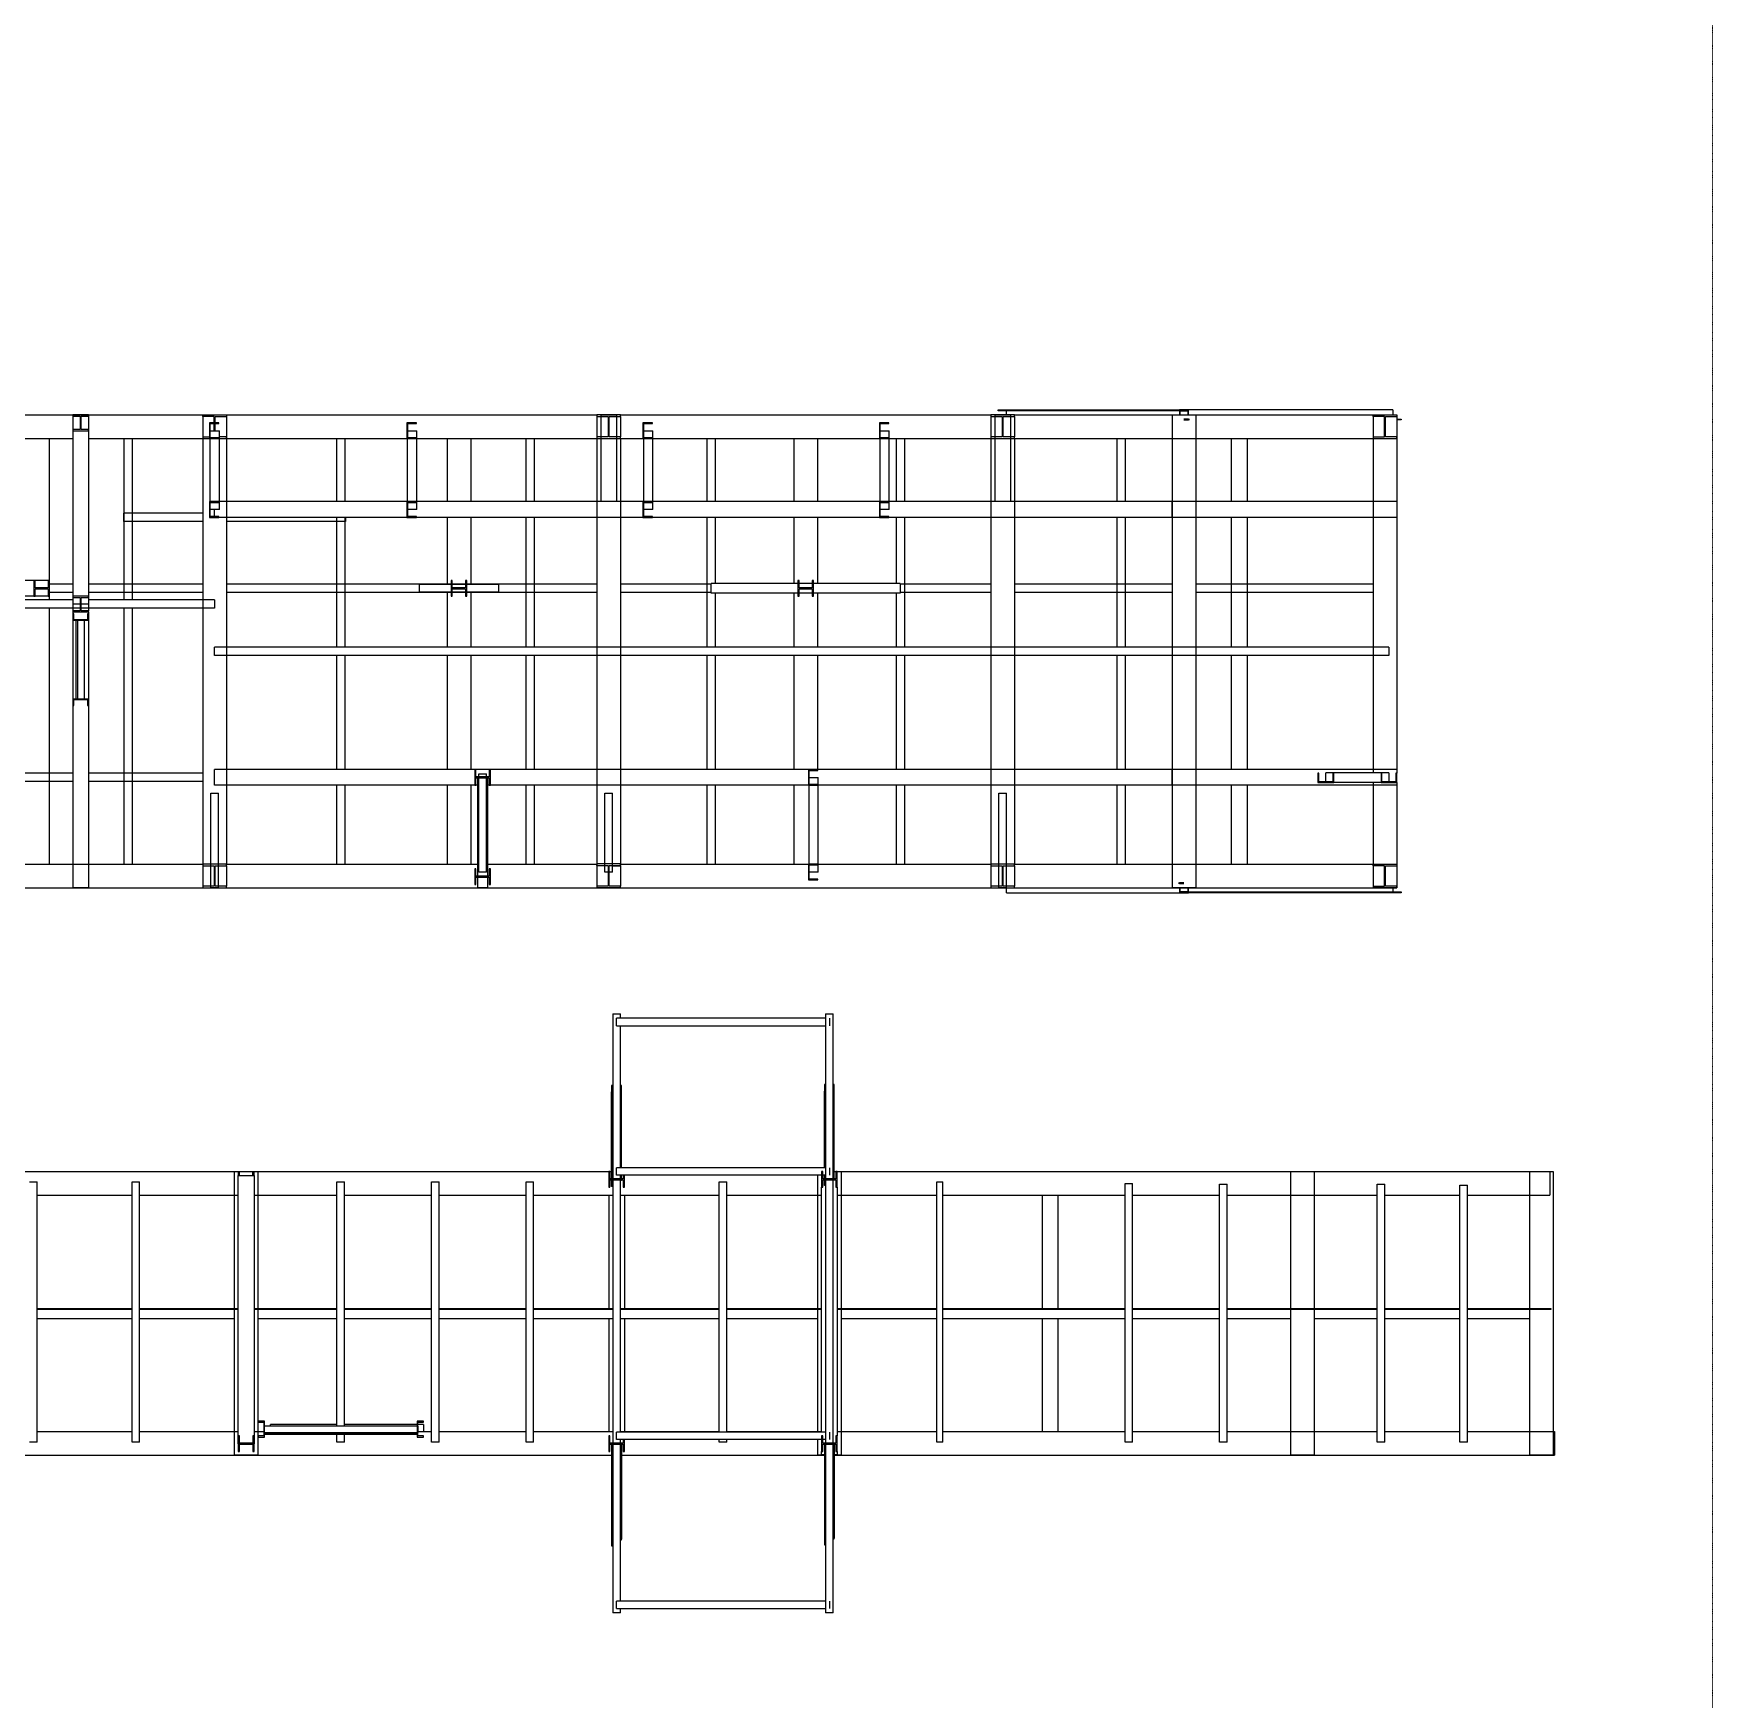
# Model space of a CAD drawing. Header units: inches. Extents: x 19 to 664121, y 34 to 210034.
# Drawn here: x 150250 to 160474, y 126424 to 136569 of the extents above; entities that cross this region are included whole.
import ezdxf

# ---------------------------------------------------------------- set-up
doc = ezdxf.new("R2010")
doc.units = ezdxf.units.IN
doc.header["$MEASUREMENT"] = 0
doc.linetypes.add('DIVIDE2', pattern=[0.625, 0.25, -0.125, 0, -0.125, 0, -0.125])
doc.layers.add('CABLEROUTEALL-EMBED 1_DWG$0$DwgTemplate', color=7, linetype='Continuous')
doc.layers.add('Layout', color=6, linetype='Continuous', lineweight=20)

msp = doc.modelspace()

# ---------------------------------------------------------------- linework, layer by layer
at = {"layer": 'CABLEROUTEALL-EMBED 1_DWG$0$DwgTemplate', "color": 252, "linetype": 'Continuous'}
for p, q in [((149120.44, 134246.45), (150488.29, 134246.45)), ((150488.29, 134246.45), (150584.28, 134246.45)), ((150488.29, 134246.45), (150488.29, 133094.58)), ((150488.29, 134246.45), (150488.29, 134238.77)), ((150584.28, 134246.45), (150488.29, 134246.45)), ((150584.28, 134246.45), (150584.28, 133094.58)), ((150584.28, 134246.45), (153679.93, 134246.45)), ((150584.28, 134238.77), (150584.28, 134246.45)), ((151280.2, 134246.45), (151424.18, 134246.45)), ((151280.2, 134236.85), (151280.2, 134246.45)), ((151280.2, 134246.45), (151424.18, 134246.45)), ((151280.2, 134246.45), (151280.2, 131510.76)), ((151424.18, 134246.45), (151424.18, 134236.85)), ((151424.18, 134246.45), (151424.18, 131510.76)), ((153823.91, 134246.45), (153679.93, 134246.45)), ((153679.93, 134246.45), (153679.93, 134236.85)), ((153703.92, 134246.45), (153799.91, 134246.45)), ((153703.92, 134246.45), (153703.92, 133718.51)), ((153799.91, 134246.45), (153799.91, 133718.51)), ((153823.91, 134236.85), (153823.91, 134246.45)), ((153823.91, 134246.45), (156079.66, 134246.45)), ((156223.64, 134246.45), (156079.66, 134246.45)), ((156079.66, 134246.45), (156079.66, 134236.85)), ((156103.65, 134246.45), (156199.64, 134246.45)), ((156103.65, 134246.45), (156103.65, 133718.51)), ((156123.54, 134276.69), (157227.42, 134276.69)), ((156123.54, 134271.89), (156123.54, 134276.69)), ((157227.42, 134271.89), (156123.54, 134271.89)), ((156175.29, 134246.45), (156175.29, 134271.89)), ((156199.64, 134246.45), (156199.64, 133718.51)), ((156223.64, 134236.85), (156223.64, 134246.45)), ((156223.64, 134246.45), (158551.38, 134246.45)), ((157183.53, 134246.45), (157183.53, 131366.77)), ((157183.53, 134246.45), (157327.52, 134246.45)), ((157283.63, 134276.69), (157227.42, 134276.69)), ((157227.42, 134276.69), (157227.42, 134271.89)), ((157227.42, 134271.89), (157279.17, 134271.89)), ((157228.11, 134271.89), (157228.11, 134246.45)), ((157232.46, 134246.45), (157232.46, 134271.89)), ((157279.17, 134271.89), (157279.17, 134246.45)), ((158528.32, 134276.69), (157283.63, 134276.69)), ((157283.63, 134246.45), (157283.63, 134276.69)), ((157327.52, 134246.45), (157327.52, 131366.77)), ((158407.39, 134236.85), (158407.39, 134246.45)), ((158407.39, 134246.45), (158551.38, 134246.45)), ((158407.39, 134246.45), (158407.39, 132067.49)), ((158407.39, 134246.45), (158551.38, 134246.45)), ((158528.32, 134276.69), (158528.32, 134246.45)), ((158551.38, 134246.45), (158551.38, 134236.85)), ((158551.38, 134246.45), (158551.38, 132065.09)), ((158551.38, 134246.45), (158551.38, 134102.47)), ((150488.29, 134238.77), (150533.4, 134238.77)), ((150488.29, 134158.14), (150488.29, 134150.46)), ((150533.4, 134158.14), (150488.29, 134158.14)), ((150488.29, 134150.46), (150584.28, 134150.46)), ((150533.4, 134238.77), (150533.4, 134158.14)), ((150539.16, 134238.77), (150584.28, 134238.77)), ((150539.16, 134158.14), (150539.16, 134238.77)), ((150584.28, 134158.14), (150539.16, 134158.14)), ((150584.28, 134150.46), (150584.28, 134158.14)), ((151348.83, 134236.85), (151280.2, 134236.85)), ((151378.59, 134198.45), (151320.99, 134198.45)), ((151320.99, 134198.45), (151320.99, 134102.47)), ((151323.39, 134150.46), (151380.99, 134150.46)), ((151323.39, 134150.46), (151323.39, 133670.51)), ((151325.79, 134107.26), (151325.79, 134193.65)), ((151325.79, 134193.65), (151378.59, 134193.65)), ((151348.83, 134198.45), (151348.83, 134236.85)), ((151348.83, 134150.46), (151348.83, 134193.65)), ((151355.55, 134236.85), (151424.18, 134236.85)), ((151355.55, 134198.45), (151355.55, 134236.85)), ((151355.55, 134150.46), (151355.55, 134193.65)), ((151378.59, 134193.65), (151378.59, 134198.45)), ((151380.99, 133670.51), (151380.99, 134150.46)), ((152523.26, 134198.45), (152523.26, 134102.47)), ((152580.85, 134198.45), (152523.26, 134198.45)), ((152525.66, 134150.46), (152525.66, 133670.51)), ((152525.66, 134150.46), (152583.25, 134150.46)), ((152528.06, 134107.26), (152528.06, 134193.65)), ((152528.06, 134193.65), (152580.85, 134193.65)), ((152580.85, 134193.65), (152580.85, 134198.45)), ((152583.25, 133670.51), (152583.25, 134150.46)), ((153679.93, 134236.85), (153679.93, 134112.06)), ((153679.93, 134236.85), (153748.56, 134236.85)), ((153748.56, 134236.85), (153748.56, 134112.06)), ((153755.28, 134112.06), (153755.28, 134236.85)), ((153755.28, 134236.85), (153823.91, 134236.85)), ((153823.91, 134236.85), (153823.91, 134112.06)), ((153960.69, 134198.45), (153960.69, 134102.47)), ((154018.29, 134198.45), (153960.69, 134198.45)), ((153963.09, 134150.46), (153963.09, 133670.51)), ((153963.09, 134150.46), (154020.69, 134150.46)), ((153965.49, 134107.26), (153965.49, 134193.65)), ((153965.49, 134193.65), (154018.29, 134193.65)), ((154018.29, 134193.65), (154018.29, 134198.45)), ((154020.69, 133670.51), (154020.69, 134150.46)), ((155458.13, 134198.45), (155400.53, 134198.45)), ((155400.53, 134198.45), (155400.53, 134102.47)), ((155402.93, 134150.46), (155402.93, 133670.51)), ((155402.93, 134150.46), (155460.53, 134150.46)), ((155405.33, 134107.26), (155405.33, 134193.65)), ((155405.33, 134193.65), (155458.13, 134193.65)), ((155458.13, 134193.65), (155458.13, 134198.45)), ((155460.53, 133670.51), (155460.53, 134150.46)), ((156079.66, 134236.85), (156079.66, 134112.06)), ((156079.66, 134236.85), (156148.29, 134236.85)), ((156148.29, 134236.85), (156148.29, 134112.06)), ((156155.01, 134112.06), (156155.01, 134236.85)), ((156155.01, 134236.85), (156223.64, 134236.85)), ((156223.64, 134236.85), (156223.64, 134112.06)), ((157282.94, 134221.01), (157255.52, 134221.01)), ((157255.52, 134216.21), (157282.94, 134216.21)), ((157282.94, 134221.01), (157288.88, 134221.01)), ((157282.94, 134216.21), (157282.94, 134221.01)), ((157288.88, 134216.21), (157282.94, 134216.21)), ((158476.03, 134236.85), (158407.39, 134236.85)), ((158476.03, 134112.06), (158476.03, 134236.85)), ((158482.75, 134236.85), (158551.38, 134236.85)), ((158482.75, 134112.06), (158482.75, 134236.85)), ((158551.38, 134221.01), (158578.79, 134221.01)), ((158578.79, 134216.21), (158551.38, 134216.21)), ((158578.79, 134221.01), (158578.79, 134216.21)), ((149120.44, 134102.47), (150488.29, 134102.47)), ((150344.3, 134102.47), (150344.3, 133238.56)), ((150584.28, 134102.47), (151320.99, 134102.47)), ((150798.81, 134102.47), (150798.81, 133120.02)), ((150849.69, 134102.47), (150849.69, 133120.02)), ((151280.2, 134112.06), (151320.99, 134112.06)), ((151280.2, 134112.06), (151280.2, 134102.47)), ((151280.2, 134102.47), (151320.99, 134102.47)), ((151320.99, 134102.47), (151378.59, 134102.47)), ((151378.59, 134107.26), (151325.79, 134107.26)), ((151378.59, 134102.47), (151378.59, 134107.26)), ((151424.18, 134112.06), (151380.99, 134112.06)), ((151380.99, 134102.47), (152523.26, 134102.47)), ((151380.99, 134102.47), (151424.18, 134102.47)), ((151424.18, 134102.47), (151424.18, 134112.06)), ((152094.67, 134102.47), (152094.67, 133718.51)), ((152145.54, 134102.47), (152145.54, 133718.51)), ((152523.26, 134102.47), (152580.85, 134102.47)), ((152580.85, 134107.26), (152528.06, 134107.26)), ((152580.85, 134102.47), (152580.85, 134107.26)), ((152583.25, 134102.47), (153679.93, 134102.47)), ((152768.03, 134102.47), (152768.03, 133718.51)), ((152912.01, 134102.47), (152912.01, 133718.51)), ((153246.54, 134102.47), (153246.54, 133718.51)), ((153297.41, 134102.47), (153297.41, 133718.51)), ((153748.56, 134112.06), (153679.93, 134112.06)), ((153679.93, 134112.06), (153679.93, 134102.47)), ((153679.93, 134102.47), (153679.93, 131511.86)), ((153679.93, 134102.47), (153823.91, 134102.47)), ((153823.91, 134112.06), (153755.28, 134112.06)), ((153823.91, 134102.47), (153823.91, 134112.06)), ((153823.91, 134102.47), (153823.91, 131511.86)), ((153823.91, 134102.47), (153960.69, 134102.47)), ((153960.69, 134102.47), (154018.29, 134102.47)), ((154018.29, 134107.26), (153965.49, 134107.26)), ((154018.29, 134102.47), (154018.29, 134107.26)), ((154020.69, 134102.47), (155400.53, 134102.47)), ((154350.41, 134102.47), (154350.41, 133718.51)), ((154401.29, 134102.47), (154401.29, 133718.51)), ((154879.79, 134102.47), (154879.79, 133718.51)), ((155023.78, 134102.47), (155023.78, 133718.51)), ((155400.53, 134102.47), (155458.13, 134102.47)), ((155458.13, 134107.26), (155405.33, 134107.26)), ((155458.13, 134102.47), (155458.13, 134107.26)), ((155460.53, 134102.47), (156079.66, 134102.47)), ((155502.28, 134102.47), (155502.28, 133718.51)), ((155553.16, 134102.47), (155553.16, 133718.51)), ((156079.66, 134112.06), (156079.66, 134102.47)), ((156148.29, 134112.06), (156079.66, 134112.06)), ((156079.66, 134102.47), (156079.66, 131510.76)), ((156079.66, 134102.47), (156223.64, 134102.47)), ((156223.64, 134112.06), (156155.01, 134112.06)), ((156223.64, 134102.47), (156223.64, 134112.06)), ((156223.64, 134102.47), (156223.64, 131510.76)), ((156223.64, 134102.47), (158551.38, 134102.47)), ((156846.13, 134102.47), (156846.13, 133718.51)), ((156897, 134102.47), (156897, 133718.51)), ((157543.49, 134102.47), (157543.49, 133718.51)), ((157639.48, 134102.47), (157639.48, 133718.51)), ((158407.39, 134112.06), (158407.39, 134102.47)), ((158407.39, 134112.06), (158476.03, 134112.06)), ((158407.39, 134102.47), (158551.38, 134102.47)), ((158551.38, 134112.06), (158482.75, 134112.06)), ((158551.38, 134102.47), (158551.38, 134112.06)), ((150799.73, 133597.08), (150799.73, 133647.96)), ((151280.2, 133647.96), (150799.73, 133647.96)), ((151320.99, 133718.51), (151320.99, 133622.52)), ((151378.59, 133718.51), (151320.99, 133718.51)), ((151380.99, 133670.51), (151323.39, 133670.51)), ((151325.79, 133713.71), (151378.59, 133713.71)), ((151325.79, 133627.32), (151325.79, 133713.71)), ((151378.59, 133627.32), (151325.79, 133627.32)), ((151352.19, 133627.32), (151352.19, 133670.51)), ((151378.59, 133713.71), (151378.59, 133718.51)), ((151378.59, 133622.52), (151378.59, 133627.32)), ((152523.26, 133718.51), (151380.99, 133718.51)), ((152523.26, 133718.51), (152523.26, 133622.52)), ((152580.85, 133718.51), (152523.26, 133718.51)), ((152583.25, 133670.51), (152525.66, 133670.51)), ((152528.06, 133713.71), (152580.85, 133713.71)), ((152528.06, 133627.32), (152528.06, 133713.71)), ((152580.85, 133627.32), (152528.06, 133627.32)), ((152580.85, 133713.71), (152580.85, 133718.51)), ((152580.85, 133622.52), (152580.85, 133627.32)), ((153703.92, 133718.51), (152583.25, 133718.51)), ((153799.91, 133718.51), (153703.92, 133718.51)), ((153960.69, 133718.51), (153799.91, 133718.51)), ((153960.69, 133718.51), (153960.69, 133622.52)), ((154018.29, 133718.51), (153960.69, 133718.51)), ((154020.69, 133670.51), (153963.09, 133670.51)), ((153965.49, 133627.32), (153965.49, 133713.71)), ((153965.49, 133713.71), (154018.29, 133713.71)), ((154018.29, 133627.32), (153965.49, 133627.32)), ((154018.29, 133713.71), (154018.29, 133718.51)), ((154018.29, 133622.52), (154018.29, 133627.32)), ((155400.53, 133718.51), (154020.69, 133718.51)), ((155458.13, 133718.51), (155400.53, 133718.51)), ((155400.53, 133718.51), (155400.53, 133622.52)), ((155460.53, 133670.51), (155402.93, 133670.51)), ((155405.33, 133713.71), (155458.13, 133713.71)), ((155405.33, 133627.32), (155405.33, 133713.71)), ((155458.13, 133627.32), (155405.33, 133627.32)), ((155458.13, 133713.71), (155458.13, 133718.51)), ((155458.13, 133622.52), (155458.13, 133627.32)), ((156103.65, 133718.51), (155460.53, 133718.51)), ((156199.64, 133718.51), (156103.65, 133718.51)), ((157184.33, 133718.51), (156199.64, 133718.51)), ((157184.33, 133718.51), (157184.33, 133622.52)), ((157184.33, 133622.52), (157184.33, 133718.51)), ((158551.38, 133718.51), (157184.33, 133718.51)), ((158551.38, 133718.51), (158551.38, 133622.52)), ((151280.2, 133597.08), (150799.73, 133597.08)), ((151320.99, 133622.52), (151378.59, 133622.52)), ((152523.26, 133622.52), (151378.59, 133622.52)), ((152148.98, 133597.08), (151424.18, 133597.08)), ((152094.67, 133622.52), (152094.67, 132832.05)), ((152145.54, 133622.52), (152145.54, 132832.05)), ((152148.98, 133622.52), (152148.98, 133597.08)), ((152523.26, 133622.52), (152580.85, 133622.52)), ((153960.69, 133622.52), (152580.85, 133622.52)), ((152768.03, 133622.52), (152768.03, 133213.61)), ((152912.01, 133622.52), (152912.01, 133213.61)), ((153246.54, 133622.52), (153246.54, 132832.05)), ((153297.41, 133622.52), (153297.41, 132832.05)), ((153960.69, 133622.52), (154018.29, 133622.52)), ((155400.53, 133622.52), (154018.29, 133622.52)), ((154350.41, 133622.52), (154350.41, 132832.05)), ((154401.29, 133622.52), (154401.29, 133219.36)), ((154879.79, 133622.52), (154879.79, 133219.36)), ((155023.78, 133622.52), (155023.78, 133219.36)), ((155400.53, 133622.52), (155458.13, 133622.52)), ((157184.33, 133622.52), (155458.13, 133622.52)), ((155502.28, 133622.52), (155502.28, 133219.36)), ((155553.16, 133622.52), (155553.16, 132832.05)), ((156846.13, 133622.52), (156846.13, 132832.05)), ((156897, 133622.52), (156897, 132832.05)), ((158551.38, 133622.52), (157184.33, 133622.52)), ((157543.49, 133622.52), (157543.49, 132832.05)), ((157639.48, 133622.52), (157639.48, 132832.05)), ((150345.11, 133238.56), (149793.8, 133238.56)), ((150251.07, 133238.56), (150251.07, 133142.57)), ((150258.75, 133238.56), (150251.07, 133238.56)), ((150258.75, 133193.45), (150258.75, 133238.56)), ((150347.06, 133238.56), (150339.38, 133238.56)), ((150339.38, 133238.56), (150339.38, 133193.45)), ((150345.11, 133238.56), (150345.11, 133142.57)), ((150347.06, 133142.57), (150347.06, 133238.56)), ((152792.03, 133238.56), (152792.03, 133142.57)), ((152799.71, 133238.56), (152792.03, 133238.56)), ((152799.71, 133193.45), (152799.71, 133238.56)), ((152888.02, 133238.56), (152880.34, 133238.56)), ((152880.34, 133238.56), (152880.34, 133193.45)), ((152888.02, 133142.57), (152888.02, 133238.56)), ((155527.72, 133219.36), (154375.85, 133219.36)), ((154375.85, 133161.77), (154375.85, 133219.36)), ((154903.79, 133238.56), (154903.79, 133142.57)), ((154911.47, 133238.56), (154903.79, 133238.56)), ((154911.47, 133193.45), (154911.47, 133238.56)), ((154999.78, 133238.56), (154992.1, 133238.56)), ((154992.1, 133238.56), (154992.1, 133193.45)), ((154999.78, 133142.57), (154999.78, 133238.56)), ((155527.72, 133219.36), (155527.72, 133161.77)), ((150488.29, 133120.02), (149096.44, 133120.02)), ((150345.11, 133142.57), (149793.8, 133142.57)), ((150251.07, 133142.57), (150258.75, 133142.57)), ((150339.38, 133193.45), (150258.75, 133193.45)), ((150258.75, 133142.57), (150258.75, 133187.69)), ((150258.75, 133187.69), (150339.38, 133187.69)), ((150339.38, 133187.69), (150339.38, 133142.57)), ((150339.38, 133142.57), (150347.06, 133142.57)), ((150344.3, 133142.57), (150344.3, 133120.02)), ((150488.29, 133216.01), (150347.06, 133216.01)), ((150488.29, 133165.13), (150347.06, 133165.13)), ((150584.28, 133142.57), (150488.29, 133142.57)), ((150488.29, 133142.57), (150488.29, 133134.89)), ((150488.29, 133134.89), (150533.4, 133134.89)), ((150533.4, 133134.89), (150533.4, 133054.26)), ((150539.16, 133134.89), (150584.28, 133134.89)), ((150539.16, 133054.26), (150539.16, 133134.89)), ((151280.2, 133216.01), (150584.28, 133216.01)), ((151280.2, 133165.13), (150584.28, 133165.13)), ((150584.28, 133134.89), (150584.28, 133142.57)), ((151352.19, 133120.02), (150584.28, 133120.02)), ((151352.19, 133120.02), (151352.19, 133069.14)), ((152792.03, 133216.01), (151424.18, 133216.01)), ((152792.03, 133165.13), (151424.18, 133165.13)), ((152600.05, 133167.53), (152600.05, 133213.61)), ((153079.99, 133213.61), (152600.05, 133213.61)), ((153079.99, 133167.53), (152600.05, 133167.53)), ((152768.03, 133167.53), (152768.03, 132832.05)), ((152792.03, 133142.57), (152799.71, 133142.57)), ((152880.34, 133216.01), (152799.71, 133216.01)), ((152880.34, 133193.45), (152799.71, 133193.45)), ((152799.71, 133142.57), (152799.71, 133187.69)), ((152799.71, 133187.69), (152880.34, 133187.69)), ((152880.34, 133165.13), (152799.71, 133165.13)), ((152880.34, 133187.69), (152880.34, 133142.57)), ((152880.34, 133142.57), (152888.02, 133142.57)), ((153679.93, 133216.01), (152888.02, 133216.01)), ((153679.93, 133165.13), (152888.02, 133165.13)), ((152912.01, 133167.53), (152912.01, 132832.05)), ((153079.99, 133213.61), (153079.99, 133167.53)), ((154375.85, 133216.01), (153823.91, 133216.01)), ((154375.85, 133165.13), (153823.91, 133165.13)), ((155527.72, 133161.77), (154375.85, 133161.77)), ((154401.29, 133161.77), (154401.29, 132832.05)), ((154879.79, 133161.77), (154879.79, 132832.05)), ((154903.79, 133142.57), (154911.47, 133142.57)), ((154992.1, 133193.45), (154911.47, 133193.45)), ((154911.47, 133142.57), (154911.47, 133187.69)), ((154911.47, 133187.69), (154992.1, 133187.69)), ((154992.1, 133187.69), (154992.1, 133142.57)), ((154992.1, 133142.57), (154999.78, 133142.57)), ((155023.78, 133161.77), (155023.78, 132832.05)), ((155502.28, 133161.77), (155502.28, 132832.05)), ((156079.66, 133216.01), (155527.72, 133216.01)), ((156079.66, 133165.13), (155527.72, 133165.13)), ((157183.53, 133216.01), (156223.64, 133216.01)), ((157183.53, 133165.13), (156223.64, 133165.13)), ((158407.39, 133216.01), (157327.52, 133216.01)), ((158407.39, 133165.13), (157327.52, 133165.13)), ((150533.4, 133069.14), (149051.33, 133069.14)), ((150344.3, 133069.14), (150344.3, 131510.76)), ((150584.28, 133094.58), (150488.29, 133094.58)), ((150488.29, 133094.58), (150488.29, 133054.26)), ((150488.29, 133054.26), (150488.29, 133046.58)), ((150533.4, 133054.26), (150488.29, 133054.26)), ((150488.29, 133046.58), (150584.28, 133046.58)), ((150488.29, 133046.58), (150488.29, 133034.32)), ((150488.29, 133034.32), (150488.29, 132995.8)), ((150495.5, 133034.32), (150488.29, 133034.32)), ((150495.5, 132998.85), (150495.5, 133034.32)), ((151352.19, 133069.14), (150539.16, 133069.14)), ((150584.28, 133054.26), (150539.16, 133054.26)), ((150585.81, 133034.32), (150578.59, 133034.32)), ((150578.59, 133034.32), (150578.59, 132998.85)), ((150584.28, 133094.58), (150584.28, 133054.26)), ((150584.28, 133046.58), (150584.28, 133054.26)), ((150584.28, 133046.58), (150584.28, 133034.32)), ((150585.81, 132995.8), (150585.81, 133034.32)), ((150798.81, 133069.14), (150798.81, 131510.76)), ((150849.69, 133069.14), (150849.69, 131510.76)), ((150488.29, 132995.8), (150488.29, 132515.86)), ((150488.29, 132995.8), (150585.81, 132995.8)), ((150578.59, 132998.85), (150495.5, 132998.85)), ((150508.25, 132515.86), (150508.25, 132995.8)), ((150508.25, 132515.86), (150508.25, 132995.8)), ((150518.49, 132515.86), (150518.49, 132995.8)), ((150557.01, 132995.8), (150557.01, 132515.86)), ((150584.28, 132995.8), (150584.28, 132515.86)), ((158503.38, 132832.05), (151352.19, 132832.05)), ((151352.19, 132781.17), (151352.19, 132832.05)), ((158503.38, 132832.05), (158503.38, 132781.17)), ((158503.38, 132781.17), (151352.19, 132781.17)), ((152094.67, 132781.17), (152094.67, 132086.69)), ((152145.54, 132781.17), (152145.54, 132086.69)), ((152768.03, 132781.17), (152768.03, 132086.69)), ((152912.01, 132781.17), (152912.01, 132086.69)), ((153246.54, 132781.17), (153246.54, 132086.69)), ((153297.41, 132781.17), (153297.41, 132086.69)), ((154350.41, 132781.17), (154350.41, 132086.69)), ((154401.29, 132781.17), (154401.29, 132086.69)), ((154879.79, 132781.17), (154879.79, 132086.69)), ((155023.78, 132781.17), (155023.78, 132086.69)), ((155502.28, 132781.17), (155502.28, 132086.69)), ((155553.16, 132781.17), (155553.16, 132086.69)), ((156846.13, 132781.17), (156846.13, 132086.69)), ((156897, 132781.17), (156897, 132086.69)), ((157543.49, 132781.17), (157543.49, 132086.69)), ((157639.48, 132781.17), (157639.48, 132086.69)), ((150585.81, 132515.86), (150488.29, 132515.86)), ((150488.29, 132515.86), (150488.29, 132477.33)), ((150495.5, 132512.81), (150578.59, 132512.81)), ((150495.5, 132477.33), (150495.5, 132512.81)), ((150578.59, 132512.81), (150578.59, 132477.33)), ((150585.81, 132477.33), (150585.81, 132515.86)), ((150488.29, 132477.33), (150488.29, 131366.77)), ((150488.29, 132477.33), (150495.5, 132477.33)), ((150578.59, 132477.33), (150585.81, 132477.33)), ((150584.28, 132477.33), (150584.28, 131366.77)), ((150488.29, 132064.13), (149793.8, 132064.13)), ((150488.29, 132013.26), (149793.8, 132013.26)), ((151280.2, 132064.13), (150584.28, 132064.13)), ((151280.2, 132013.26), (150584.28, 132013.26)), ((152936.01, 132086.69), (151352.19, 132086.69)), ((151352.19, 131990.7), (151352.19, 132086.69)), ((152936.01, 131990.7), (151352.19, 131990.7)), ((152094.67, 131990.7), (152094.67, 131510.76)), ((152145.54, 131990.7), (152145.54, 131510.76)), ((152768.03, 131990.7), (152768.03, 131510.76)), ((152912.01, 131990.7), (152912.01, 131510.76)), ((152943.69, 132086.69), (152936.01, 132086.69)), ((152936.01, 132086.69), (152936.01, 131990.7)), ((152936.01, 131990.7), (152943.69, 131990.7)), ((153024.32, 132086.69), (152943.69, 132086.69)), ((152943.69, 132041.58), (152943.69, 132086.69)), ((153024.32, 132041.58), (152943.69, 132041.58)), ((152943.69, 131990.7), (152943.69, 132035.82)), ((152943.69, 132035.82), (153024.32, 132035.82)), ((152960.97, 131990.7), (152943.69, 131990.7)), ((152953.77, 132035.82), (152953.77, 131436.85)), ((152960.97, 131462.76), (152960.97, 132059.92)), ((152960.97, 132059.92), (153007.04, 132059.92)), ((153007.04, 131462.76), (153007.04, 132059.92)), ((153024.32, 131990.7), (153007.04, 131990.7)), ((153014.24, 132035.82), (153014.24, 131436.85)), ((153024.32, 132086.69), (153024.32, 132041.58)), ((153032, 132086.69), (153024.32, 132086.69)), ((153024.32, 132035.82), (153024.32, 131990.7)), ((153024.32, 131990.7), (153032, 131990.7)), ((154968.58, 132086.69), (153032, 132086.69)), ((153032, 131990.7), (153032, 132086.69)), ((154968.58, 131990.7), (153032, 131990.7)), ((153246.54, 131990.7), (153246.54, 131510.76)), ((153297.41, 131990.7), (153297.41, 131510.76)), ((154350.41, 131990.7), (154350.41, 131510.76)), ((154401.29, 131990.7), (154401.29, 131510.76)), ((154879.79, 131990.7), (154879.79, 131510.76)), ((154968.58, 132086.69), (154968.58, 131990.7)), ((155026.17, 132086.69), (154968.58, 132086.69)), ((154968.58, 131990.7), (155026.17, 131990.7)), ((154970.98, 132038.7), (154970.98, 131462.76)), ((154970.98, 132038.7), (155028.57, 132038.7)), ((154973.38, 132081.89), (155026.17, 132081.89)), ((154973.38, 131995.5), (154973.38, 132081.89)), ((155026.17, 131995.5), (154973.38, 131995.5)), ((157184.33, 132086.69), (155026.17, 132086.69)), ((155026.17, 132081.89), (155026.17, 132086.69)), ((155026.17, 131990.7), (155026.17, 131995.5)), ((155028.57, 131462.76), (155028.57, 132038.7)), ((157184.33, 131990.7), (155028.57, 131990.7)), ((155502.28, 131990.7), (155502.28, 131510.76)), ((155553.16, 131990.7), (155553.16, 131510.76)), ((156846.13, 131990.7), (156846.13, 131510.76)), ((156897, 131990.7), (156897, 131510.76)), ((157184.33, 132086.69), (157184.33, 131990.7)), ((157184.33, 131990.7), (157184.33, 132086.69)), ((158551.38, 132086.69), (157184.33, 132086.69)), ((158551.38, 131990.7), (157184.33, 131990.7)), ((157543.49, 131990.7), (157543.49, 131510.76)), ((157639.48, 131990.7), (157639.48, 131510.76)), ((158071.43, 132065.09), (158071.43, 132007.5)), ((158076.23, 132065.09), (158071.43, 132065.09)), ((158071.43, 132007.5), (158167.42, 132007.5)), ((158076.23, 132012.3), (158076.23, 132065.09)), ((158162.62, 132012.3), (158076.23, 132012.3)), ((158503.38, 132067.49), (158119.43, 132067.49)), ((158119.43, 132009.9), (158119.43, 132067.49)), ((158119.43, 132009.9), (158503.38, 132009.9)), ((158167.42, 132065.09), (158162.62, 132065.09)), ((158162.62, 132065.09), (158162.62, 132012.3)), ((158167.42, 132007.5), (158167.42, 132065.09)), ((158407.39, 132009.9), (158407.39, 131366.77)), ((158460.19, 132065.09), (158455.39, 132065.09)), ((158455.39, 132065.09), (158455.39, 132007.5)), ((158455.39, 132007.5), (158551.38, 132007.5)), ((158460.19, 132012.3), (158460.19, 132065.09)), ((158546.58, 132012.3), (158460.19, 132012.3)), ((158503.38, 132067.49), (158503.38, 132009.9)), ((158551.38, 132065.09), (158546.58, 132065.09)), ((158546.58, 132065.09), (158546.58, 132012.3)), ((158551.38, 132086.69), (158551.38, 132065.09)), ((158551.38, 132007.5), (158551.38, 132065.09)), ((158551.38, 132007.5), (158551.38, 131366.77)), ((158551.38, 132007.5), (158551.38, 131990.7)), ((151329.15, 131942.71), (151375.23, 131942.71)), ((151329.15, 131366.77), (151329.15, 131942.71)), ((151375.23, 131366.77), (151375.23, 131942.71)), ((153728.88, 131942.71), (153774.96, 131942.71)), ((153728.88, 131462.76), (153728.88, 131942.71)), ((153774.96, 131462.76), (153774.96, 131942.71)), ((156128.61, 131366.77), (156128.61, 131942.71)), ((156128.61, 131942.71), (156174.69, 131942.71)), ((156174.69, 131366.77), (156174.69, 131942.71)), ((149120.44, 131510.76), (151280.2, 131510.76)), ((151424.18, 131510.76), (151280.2, 131510.76)), ((151280.2, 131510.76), (151280.2, 131501.16)), ((151280.2, 131501.16), (151348.83, 131501.16)), ((151280.2, 131501.16), (151280.2, 131376.37)), ((151348.83, 131501.16), (151348.83, 131376.37)), ((151355.55, 131501.16), (151424.18, 131501.16)), ((151355.55, 131376.37), (151355.55, 131501.16)), ((151424.18, 131510.76), (152960.97, 131510.76)), ((151424.18, 131501.16), (151424.18, 131510.76)), ((151424.18, 131501.16), (151424.18, 131376.37)), ((152943.69, 131481.96), (152936.01, 131481.96)), ((152936.01, 131481.96), (152936.01, 131385.97)), ((152943.69, 131436.85), (152943.69, 131481.96)), ((153007.04, 131510.76), (153679.93, 131510.76)), ((153032, 131481.96), (153024.32, 131481.96)), ((153024.32, 131481.96), (153024.32, 131436.85)), ((153032, 131385.97), (153032, 131481.96)), ((153823.91, 131511.86), (153679.93, 131511.86)), ((153679.93, 131511.86), (153679.93, 131502.26)), ((153679.93, 131502.26), (153679.93, 131377.47)), ((153679.93, 131502.26), (153748.56, 131502.26)), ((153679.93, 131501.16), (153679.93, 131502.26)), ((153728.88, 131501.16), (153679.93, 131501.16)), ((153748.56, 131502.26), (153748.56, 131377.47)), ((153755.28, 131377.47), (153755.28, 131502.26)), ((153755.28, 131502.26), (153823.91, 131502.26)), ((153774.96, 131501.16), (153823.91, 131501.16)), ((153823.91, 131502.26), (153823.91, 131511.86)), ((153823.91, 131510.76), (154968.58, 131510.76)), ((153823.91, 131502.26), (153823.91, 131377.47)), ((153823.91, 131502.26), (153823.91, 131501.16)), ((154968.58, 131510.76), (154968.58, 131414.77)), ((155026.17, 131510.76), (154968.58, 131510.76)), ((154973.38, 131419.57), (154973.38, 131505.96)), ((154973.38, 131505.96), (155026.17, 131505.96)), ((155026.17, 131505.96), (155026.17, 131510.76)), ((155028.57, 131510.76), (156079.66, 131510.76)), ((156223.64, 131510.76), (156079.66, 131510.76)), ((156079.66, 131510.76), (156079.66, 131501.16)), ((156079.66, 131501.16), (156079.66, 131376.37)), ((156079.66, 131501.16), (156148.29, 131501.16)), ((156148.29, 131501.16), (156148.29, 131376.37)), ((156155.01, 131376.37), (156155.01, 131501.16)), ((156155.01, 131501.16), (156223.64, 131501.16)), ((156223.64, 131510.76), (158551.38, 131510.76)), ((156223.64, 131501.16), (156223.64, 131510.76)), ((156223.64, 131501.16), (156223.64, 131376.37)), ((158407.39, 131510.76), (158551.38, 131510.76)), ((158407.39, 131501.16), (158407.39, 131510.76)), ((158476.03, 131501.16), (158407.39, 131501.16)), ((158476.03, 131376.37), (158476.03, 131501.16)), ((158482.75, 131376.37), (158482.75, 131501.16)), ((158482.75, 131501.16), (158551.38, 131501.16)), ((158551.38, 131510.76), (158551.38, 131366.77)), ((158551.38, 131510.76), (158551.38, 131501.16)), ((152936.01, 131385.97), (152943.69, 131385.97)), ((153024.32, 131436.85), (152943.69, 131436.85)), ((152943.69, 131431.09), (153024.32, 131431.09)), ((152943.69, 131385.97), (152943.69, 131431.09)), ((152953.77, 131431.09), (152953.77, 131366.77)), ((153007.04, 131462.76), (152960.97, 131462.76)), ((153014.24, 131431.09), (153014.24, 131366.77)), ((153024.32, 131431.09), (153024.32, 131385.97)), ((153024.32, 131385.97), (153032, 131385.97)), ((153748.56, 131377.47), (153679.93, 131377.47)), ((153679.93, 131377.47), (153679.93, 131367.87)), ((153774.96, 131462.76), (153728.88, 131462.76)), ((153823.91, 131377.47), (153755.28, 131377.47)), ((153823.91, 131367.87), (153823.91, 131377.47)), ((154968.58, 131414.77), (155026.17, 131414.77)), ((155028.57, 131462.76), (154970.98, 131462.76)), ((155026.17, 131419.57), (154973.38, 131419.57)), ((155026.17, 131414.77), (155026.17, 131419.57)), ((157223, 131397.01), (157227.42, 131397.01)), ((157227.42, 131392.21), (157223, 131392.21)), ((157227.42, 131397.01), (157227.42, 131392.21)), ((157255.52, 131397.01), (157227.42, 131397.01)), ((157227.42, 131392.21), (157255.52, 131392.21)), ((149120.44, 131366.77), (151280.2, 131366.77)), ((150584.28, 131366.77), (150488.29, 131366.77)), ((151280.2, 131376.37), (151280.2, 131366.77)), ((151348.83, 131376.37), (151280.2, 131376.37)), ((151280.2, 131366.77), (151424.18, 131366.77)), ((151375.23, 131366.77), (151329.15, 131366.77)), ((151424.18, 131376.37), (151355.55, 131376.37)), ((151424.18, 131366.77), (151424.18, 131376.37)), ((151424.18, 131366.77), (156079.66, 131366.77)), ((153014.24, 131366.77), (152953.77, 131366.77)), ((153679.93, 131367.87), (153679.93, 131366.77)), ((153679.93, 131367.87), (153823.91, 131367.87)), ((153679.93, 131367.87), (153679.93, 131366.77)), ((153823.91, 131366.77), (153679.93, 131366.77)), ((153679.93, 131366.77), (153823.91, 131366.77)), ((153823.91, 131367.87), (153823.91, 131366.77)), ((153823.91, 131366.77), (153823.91, 131367.87)), ((156148.29, 131376.37), (156079.66, 131376.37)), ((156079.66, 131376.37), (156079.66, 131366.77)), ((156079.66, 131366.77), (156223.64, 131366.77)), ((156174.69, 131366.77), (156128.61, 131366.77)), ((156223.64, 131376.37), (156155.01, 131376.37)), ((156175.29, 131336.54), (156175.29, 131366.77)), ((156175.29, 131336.54), (157228.11, 131336.54)), ((156223.64, 131366.77), (156223.64, 131376.37)), ((156223.64, 131366.77), (158551.38, 131366.77)), ((157327.52, 131366.77), (157183.53, 131366.77)), ((157228.11, 131366.77), (157228.11, 131336.54)), ((157228.11, 131336.54), (157282.94, 131336.54)), ((157232.46, 131341.34), (157232.46, 131366.77)), ((157282.94, 131341.34), (157232.46, 131341.34)), ((157279.17, 131366.77), (157279.17, 131341.34)), ((157282.94, 131341.34), (158578.79, 131341.34)), ((157282.94, 131336.54), (157282.94, 131341.34)), ((158578.79, 131336.54), (157282.94, 131336.54)), ((157283.63, 131341.34), (157283.63, 131366.77)), ((158407.39, 131376.37), (158476.03, 131376.37)), ((158407.39, 131376.37), (158407.39, 131366.77)), ((158551.38, 131366.77), (158407.39, 131366.77)), ((158407.39, 131366.77), (158551.38, 131366.77)), ((158551.38, 131376.37), (158482.75, 131376.37)), ((158528.32, 131366.77), (158528.32, 131341.34)), ((158551.38, 131366.77), (158551.38, 131376.37)), ((158578.79, 131341.34), (158578.79, 131336.54)), ((153776.88, 130598.86), (153776.88, 126951.46)), ((153776.88, 130598.86), (153822.95, 130598.86)), ((153799.91, 130527.06), (153799.91, 130573.13)), ((155072.73, 130573.13), (153799.91, 130573.13)), ((153822.95, 130573.13), (153822.95, 130598.86)), ((155072.73, 130598.86), (155072.73, 126951.27)), ((155072.73, 130598.86), (155118.8, 130598.86)), ((155095.77, 130573.13), (155095.77, 130527.06)), ((155118.8, 126951.27), (155118.8, 130598.86)), ((153799.91, 130527.06), (155072.73, 130527.06)), ((153822.95, 129662.01), (153822.95, 130527.06)), ((153769.68, 130163.34), (153769.68, 130123.3)), ((153776.88, 130163.34), (153769.68, 130163.34)), ((153775.44, 130159.52), (153776.88, 130159.52)), ((153775.44, 130123.3), (153775.44, 130159.52)), ((153830.15, 130163.34), (153822.95, 130163.34)), ((153822.95, 130159.52), (153830.15, 130159.52)), ((153830.15, 130159.52), (153830.15, 130163.34)), ((153830.15, 129662.01), (153830.15, 130159.52)), ((155065.53, 130168.94), (155065.53, 130128.91)), ((155072.73, 130168.94), (155065.53, 130168.94)), ((155071.29, 130128.91), (155071.29, 130165.13)), ((155071.29, 130165.13), (155072.73, 130165.13)), ((155126, 130168.94), (155118.8, 130168.94)), ((155118.8, 130165.13), (155126, 130165.13)), ((155126, 130165.13), (155126, 130168.94)), ((155126, 129593.85), (155126, 130165.13)), ((153769.68, 129593.85), (153769.68, 130123.3)), ((153769.68, 130123.3), (153775.44, 130123.3)), ((153775.44, 130123.3), (153775.44, 129593.85)), ((155065.53, 130128.91), (155071.29, 130128.91)), ((155065.53, 129662.01), (155065.53, 130128.91)), ((155071.29, 130128.91), (155071.29, 129662.01)), ((149024.37, 129638.97), (153751.92, 129638.97)), ((151472.18, 129638.98), (151472.18, 127911.16)), ((151472.18, 129638.98), (151616.16, 129638.98)), ((151616.16, 129638.98), (151616.16, 127911.16)), ((153751.92, 129638.97), (153751.92, 129542.98)), ((153759.6, 129638.97), (153751.92, 129638.97)), ((153759.6, 129638.97), (153769.68, 129638.97)), ((153759.6, 129593.85), (153759.6, 129638.97)), ((153799.91, 129615.93), (153799.91, 129662.01)), ((155072.73, 129662.01), (153799.91, 129662.01)), ((155047.77, 129638.97), (155047.77, 129542.98)), ((155055.45, 129638.97), (155047.77, 129638.97)), ((155055.45, 129593.85), (155055.45, 129638.97)), ((155095.77, 129662.01), (155095.77, 129615.93)), ((155126, 129638.97), (155136.08, 129638.97)), ((155136.08, 129638.97), (155136.08, 129593.85)), ((155143.76, 129638.97), (155136.08, 129638.97)), ((155143.76, 129542.98), (155143.76, 129638.97)), ((155143.76, 129638.97), (159482.97, 129638.97)), ((155143.76, 129638.97), (155167.76, 129638.97)), ((155167.76, 129638.97), (155167.76, 127912.39)), ((157903.45, 129638.97), (157903.45, 127912.39)), ((157903.45, 129638.97), (158047.43, 129638.97)), ((158047.43, 129638.97), (158047.43, 127912.39)), ((159360.16, 129638.97), (159504.14, 129638.97)), ((159360.16, 129638.97), (159360.16, 127912.39)), ((159482.97, 129638.97), (159482.97, 129494.98)), ((159504.14, 129638.97), (159504.14, 127912.39)), ((150225.28, 129575.33), (150271.35, 129575.33)), ((150271.35, 127991.51), (150271.35, 129575.33)), ((150849.21, 129575.33), (150895.28, 129575.33)), ((150849.21, 127991.51), (150849.21, 129575.33)), ((150895.28, 127991.51), (150895.28, 129575.33)), ((151496.17, 129635.7), (151496.17, 129614.97)), ((151503.85, 129614.97), (151496.17, 129614.97)), ((151496.17, 129614.97), (151592.16, 129614.97)), ((151496.17, 127981.42), (151496.17, 129614.97)), ((151503.85, 129614.97), (151503.85, 129635.7)), ((151584.48, 129614.97), (151584.48, 129635.7)), ((151592.16, 129614.97), (151584.48, 129614.97)), ((151592.16, 129614.97), (151592.16, 129635.7)), ((151592.16, 129614.97), (151592.16, 127981.42)), ((152097.06, 128089.12), (152097.06, 129575.33)), ((152097.06, 129575.33), (152143.14, 129575.33)), ((152143.14, 128089.12), (152143.14, 129575.33)), ((152673, 127991.51), (152673, 129575.33)), ((152673, 129575.33), (152719.07, 129575.33)), ((152719.07, 127991.51), (152719.07, 129575.33)), ((153248.94, 127991.51), (153248.94, 129575.33)), ((153248.94, 129575.33), (153295.01, 129575.33)), ((153295.01, 127991.51), (153295.01, 129575.33)), ((153751.92, 129542.98), (153759.6, 129542.98)), ((153840.23, 129593.85), (153759.6, 129593.85)), ((153759.6, 129588.09), (153840.23, 129588.09)), ((153759.6, 129542.98), (153759.6, 129588.09)), ((153769.68, 129547.37), (153769.68, 129588.09)), ((153775.44, 129547.37), (153769.68, 129547.37)), ((153775.44, 129588.09), (153775.44, 129547.37)), ((153776.88, 129583.59), (153775.44, 129583.59)), ((155047.77, 129615.93), (153799.91, 129615.93)), ((153822.95, 128052.45), (153822.95, 129615.93)), ((153830.15, 129583.59), (153822.95, 129583.59)), ((153830.15, 129593.85), (153830.15, 129615.93)), ((153830.15, 129583.59), (153830.15, 129588.09)), ((153840.23, 129615.93), (153840.23, 129593.85)), ((153840.23, 129588.09), (153840.23, 129542.98)), ((153840.23, 129542.98), (153847.91, 129542.98)), ((153847.91, 129542.98), (153847.91, 129615.93)), ((154424.8, 128052.45), (154424.8, 129575.33)), ((154424.8, 129575.33), (154470.88, 129575.33)), ((154470.88, 128052.45), (154470.88, 129575.33)), ((155023.78, 129615.93), (155023.78, 128052.45)), ((155047.77, 129542.98), (155055.45, 129542.98)), ((155047.77, 128052.45), (155047.77, 129542.98)), ((155072.73, 129615.93), (155055.45, 129615.93)), ((155136.08, 129593.85), (155055.45, 129593.85)), ((155055.45, 129588.09), (155136.08, 129588.09)), ((155055.45, 129542.98), (155055.45, 129588.09)), ((155065.53, 129593.85), (155065.53, 129615.93)), ((155065.53, 129552.97), (155065.53, 129588.09)), ((155071.29, 129552.97), (155065.53, 129552.97)), ((155071.29, 129615.93), (155071.29, 129593.85)), ((155071.29, 129588.09), (155071.29, 129552.97)), ((155136.08, 129588.09), (155136.08, 129542.98)), ((155136.08, 129542.98), (155143.76, 129542.98)), ((155143.76, 129542.98), (155143.76, 128029.41)), ((155749.41, 127991.51), (155749.41, 129575.33)), ((155749.41, 129575.33), (155785.98, 129575.33)), ((155785.98, 127991.51), (155785.98, 129575.33)), ((156896.52, 129566.09), (156942.6, 129566.09)), ((156896.52, 127991.51), (156896.52, 129566.09)), ((156942.6, 127991.51), (156942.6, 129566.09)), ((157472.46, 127991.51), (157472.46, 129561.9)), ((157472.46, 129561.9), (157518.53, 129561.9)), ((157518.53, 127991.51), (157518.53, 129561.9)), ((158432.35, 129562.57), (158478.43, 129562.57)), ((158432.35, 127991.51), (158432.35, 129562.57)), ((158478.43, 127991.51), (158478.43, 129562.57)), ((158935.33, 127991.51), (158935.33, 129555.38)), ((158935.33, 129555.38), (158981.41, 129555.38)), ((158981.41, 127991.51), (158981.41, 129555.38)), ((150271.35, 129494.98), (150849.21, 129494.98)), ((150895.28, 129494.98), (151496.17, 129494.98)), ((151592.16, 129494.98), (152097.06, 129494.98)), ((152143.14, 129494.98), (152673, 129494.98)), ((152719.07, 129494.98), (153248.94, 129494.98)), ((153295.01, 129494.98), (153776.88, 129494.98)), ((153751.92, 129494.98), (153751.92, 128805.3)), ((153822.95, 129494.98), (154424.8, 129494.98)), ((153847.91, 129494.98), (153847.91, 128805.3)), ((154470.88, 129494.98), (155047.77, 129494.98)), ((155143.76, 129494.98), (155749.41, 129494.98)), ((155785.98, 129494.98), (156896.52, 129494.98)), ((156391.62, 129494.98), (156391.62, 128805.3)), ((156487.61, 129494.98), (156487.61, 128805.3)), ((156942.6, 129494.98), (157472.46, 129494.98)), ((157518.53, 129494.98), (158432.35, 129494.98)), ((158478.43, 129494.98), (158935.33, 129494.98)), ((158981.41, 129494.98), (159482.97, 129494.98)), ((150271.35, 128805.3), (150849.21, 128805.3)), ((150849.21, 128799.54), (150271.35, 128799.54)), ((150271.35, 128744.83), (150849.21, 128744.83)), ((150895.28, 128805.3), (151496.17, 128805.3)), ((151496.17, 128799.54), (150895.28, 128799.54)), ((150895.28, 128744.83), (151472.18, 128744.83)), ((151592.16, 128805.3), (152097.06, 128805.3)), ((152097.06, 128799.54), (151592.16, 128799.54)), ((151616.16, 128744.83), (152097.06, 128744.83)), ((152143.14, 128805.3), (152673, 128805.3)), ((152673, 128799.54), (152143.14, 128799.54)), ((152143.14, 128744.83), (152673, 128744.83)), ((152719.07, 128805.3), (153248.94, 128805.3)), ((153248.94, 128799.54), (152719.07, 128799.54)), ((152719.07, 128744.83), (153248.94, 128744.83)), ((153295.01, 128805.3), (153776.88, 128805.3)), ((153776.88, 128799.54), (153295.01, 128799.54)), ((153295.01, 128744.83), (153776.88, 128744.83)), ((153751.92, 128744.83), (153751.92, 128055.15)), ((153822.95, 128805.3), (154424.8, 128805.3)), ((154424.8, 128799.54), (153822.95, 128799.54)), ((153822.95, 128744.83), (154424.8, 128744.83)), ((153847.91, 128744.83), (153847.91, 128055.15)), ((154470.88, 128805.3), (155047.77, 128805.3)), ((155047.77, 128799.54), (154470.88, 128799.54)), ((154470.88, 128744.83), (155023.78, 128744.83)), ((155143.76, 128805.3), (155749.41, 128805.3)), ((155749.41, 128799.54), (155143.76, 128799.54)), ((155167.76, 128744.83), (155749.41, 128744.83)), ((155785.98, 128805.3), (156896.52, 128805.3)), ((156896.52, 128799.54), (155785.98, 128799.54)), ((155785.98, 128744.83), (156896.52, 128744.83)), ((156391.62, 128744.83), (156391.62, 128055.15)), ((156487.61, 128744.83), (156487.61, 128055.15)), ((156942.6, 128805.3), (157472.46, 128805.3)), ((157472.46, 128799.54), (156942.6, 128799.54)), ((156942.6, 128744.83), (157472.46, 128744.83)), ((157518.53, 128805.3), (158432.35, 128805.3)), ((158432.35, 128799.54), (157518.53, 128799.54)), ((157518.53, 128744.83), (157903.45, 128744.83)), ((158047.43, 128744.83), (158432.35, 128744.83)), ((158478.43, 128805.3), (158935.33, 128805.3)), ((158935.33, 128799.54), (158478.43, 128799.54)), ((158478.43, 128744.83), (158935.33, 128744.83)), ((158981.41, 128805.3), (159490.18, 128805.3)), ((159490.18, 128799.54), (158981.41, 128799.54)), ((158981.41, 128744.83), (159360.16, 128744.83)), ((159490.18, 128805.3), (159490.18, 128799.54)), ((151655.57, 128119.33), (151617.04, 128119.33)), ((151617.04, 128119.33), (151617.04, 128112.11)), ((151617.04, 128112.11), (151652.52, 128112.11)), ((151652.52, 128112.11), (151652.52, 128029.02)), ((151655.57, 128021.81), (151655.57, 128119.33)), ((152624.32, 128119.33), (152585.8, 128119.33)), ((152585.8, 128119.33), (152585.8, 128021.81)), ((152588.84, 128029.02), (152588.84, 128112.11)), ((152588.84, 128112.11), (152624.32, 128112.11)), ((152624.32, 128112.11), (152624.32, 128119.33)), ((150271.35, 128055.15), (150849.21, 128055.15)), ((150895.28, 128055.15), (151496.17, 128055.15)), ((151496.17, 128029.41), (151496.17, 127933.42)), ((151503.85, 128029.41), (151496.17, 128029.41)), ((151503.85, 127984.3), (151503.85, 128029.41)), ((151584.48, 128029.41), (151584.48, 127984.3)), ((151592.16, 128029.41), (151584.48, 128029.41)), ((151592.16, 128055.15), (151652.52, 128055.15)), ((151592.16, 127933.42), (151592.16, 128029.41)), ((151652.52, 128029.02), (151617.04, 128029.02)), ((151617.04, 128029.02), (151617.04, 128021.81)), ((151617.04, 128021.81), (151655.57, 128021.81)), ((152585.8, 128089.12), (151655.57, 128089.12)), ((151655.57, 128050.6), (152585.8, 128050.6)), ((151655.57, 128044.93), (152585.8, 128044.93)), ((151655.57, 128040.36), (152585.8, 128040.36)), ((152097.06, 128099.36), (151693.21, 128099.36)), ((151693.21, 128089.12), (151693.21, 128099.36)), ((152097.06, 127991.51), (152097.06, 128040.36)), ((152585.8, 128099.36), (152143.14, 128099.36)), ((152143.14, 127991.51), (152143.14, 128040.36)), ((152585.8, 128021.81), (152624.32, 128021.81)), ((152623.44, 128099.36), (152588.84, 128099.36)), ((152590.15, 128089.12), (152588.84, 128089.12)), ((152588.84, 128050.6), (152590.15, 128050.6)), ((152624.32, 128029.02), (152588.84, 128029.02)), ((152590.15, 128089.12), (152590.15, 128050.6)), ((152590.15, 128055.17), (152623.44, 128055.17)), ((152590.15, 128055.15), (152673, 128055.15)), ((152623.44, 128099.36), (152623.44, 128055.17)), ((152623.44, 128055.17), (152623.44, 128055.15)), ((152624.32, 128021.81), (152624.32, 128029.02)), ((152719.07, 128055.15), (153248.94, 128055.15)), ((153295.01, 128055.15), (153776.88, 128055.15)), ((153759.6, 128029.41), (153751.92, 128029.41)), ((153751.92, 128029.41), (153751.92, 127933.42)), ((153759.6, 127984.3), (153759.6, 128029.41)), ((155072.73, 128052.45), (153799.91, 128052.45)), ((153799.91, 128006.38), (153799.91, 128052.45)), ((155047.77, 128006.38), (153799.91, 128006.38)), ((153822.95, 128055.15), (154424.8, 128055.15)), ((153822.95, 127023.07), (153822.95, 128006.38)), ((153840.23, 128006.38), (153840.23, 127984.3)), ((153847.91, 127933.42), (153847.91, 128006.38)), ((154424.8, 127991.51), (154424.8, 128006.38)), ((154470.88, 128055.15), (155047.77, 128055.15)), ((154470.88, 127991.51), (154470.88, 128006.38)), ((155023.78, 128006.38), (155023.78, 127912.39)), ((155047.77, 128029.41), (155047.77, 127933.42)), ((155055.45, 128029.41), (155047.77, 128029.41)), ((155055.45, 127984.3), (155055.45, 128029.41)), ((155072.73, 128006.38), (155055.45, 128006.38)), ((155095.77, 128052.45), (155095.77, 128006.38)), ((155136.08, 128029.41), (155136.08, 127984.3)), ((155143.76, 128029.41), (155136.08, 128029.41)), ((155143.76, 128055.15), (155749.41, 128055.15)), ((155143.76, 127933.42), (155143.76, 128029.41)), ((155785.98, 128055.15), (156896.52, 128055.15)), ((156942.6, 128055.15), (157472.46, 128055.15)), ((157518.53, 128055.15), (158432.35, 128055.15)), ((158478.43, 128055.15), (158935.33, 128055.15)), ((158981.41, 128055.15), (159511.27, 128055.15)), ((159511.27, 128055.15), (159511.27, 127911.16)), ((148952.46, 127911.16), (153769.68, 127911.16)), ((150271.35, 127991.51), (150225.28, 127991.51)), ((150895.28, 127991.51), (150849.21, 127991.51)), ((151616.16, 127911.16), (151472.18, 127911.16)), ((151592.16, 127981.42), (151496.17, 127981.42)), ((151496.17, 127933.42), (151503.85, 127933.42)), ((151584.48, 127984.3), (151503.85, 127984.3)), ((151503.85, 127933.42), (151503.85, 127978.54)), ((151503.85, 127978.54), (151584.48, 127978.54)), ((151584.48, 127978.54), (151584.48, 127933.42)), ((151584.48, 127933.42), (151592.16, 127933.42)), ((152143.14, 127991.51), (152097.06, 127991.51)), ((152719.07, 127991.51), (152673, 127991.51)), ((153295.01, 127991.51), (153248.94, 127991.51)), ((153751.92, 127933.42), (153759.6, 127933.42)), ((153840.23, 127984.3), (153759.6, 127984.3)), ((153759.6, 127933.42), (153759.6, 127978.54)), ((153759.6, 127978.54), (153840.23, 127978.54)), ((153769.68, 127975.81), (153776.88, 127975.81)), ((153769.68, 127975.81), (153769.68, 127399.88)), ((153822.95, 127975.81), (153830.15, 127975.81)), ((153830.15, 127975.81), (153830.15, 127399.88)), ((153830.15, 127911.16), (155065.53, 127911.16)), ((153840.23, 127978.54), (153840.23, 127933.42)), ((153840.23, 127933.42), (153847.91, 127933.42)), ((154470.88, 127991.51), (154424.8, 127991.51)), ((155065.53, 127912.39), (155023.78, 127912.39)), ((155047.77, 127933.42), (155055.45, 127933.42)), ((155047.77, 127914.63), (155047.77, 127933.42)), ((155065.53, 127914.63), (155047.77, 127914.63)), ((155136.08, 127984.3), (155055.45, 127984.3)), ((155055.45, 127933.42), (155055.45, 127978.54)), ((155055.45, 127978.54), (155136.08, 127978.54)), ((155065.53, 127978.54), (155065.53, 127405.48)), ((155126, 127978.54), (155126, 127405.48)), ((155143.76, 127914.63), (155126, 127914.63)), ((155167.76, 127912.39), (155126, 127912.39)), ((155126, 127911.16), (159511.27, 127911.16)), ((155136.08, 127978.54), (155136.08, 127933.42)), ((155136.08, 127933.42), (155143.76, 127933.42)), ((155143.76, 127933.42), (155143.76, 127914.63)), ((155785.98, 127991.51), (155749.41, 127991.51)), ((156942.6, 127991.51), (156896.52, 127991.51)), ((157518.53, 127991.51), (157472.46, 127991.51)), ((158047.43, 127912.39), (157903.45, 127912.39)), ((158478.43, 127991.51), (158432.35, 127991.51)), ((158981.41, 127991.51), (158935.33, 127991.51)), ((159504.14, 127912.39), (159360.16, 127912.39)), ((153776.88, 127399.88), (153769.68, 127399.88)), ((153769.68, 127399.88), (153769.68, 127359.84)), ((153775.44, 127359.84), (153775.44, 127396.06)), ((153775.44, 127396.06), (153776.88, 127396.06)), ((153830.15, 127399.88), (153822.95, 127399.88)), ((153822.95, 127396.06), (153830.15, 127396.06)), ((153830.15, 127396.06), (153830.15, 127399.88)), ((155065.53, 127405.48), (155065.53, 127365.45)), ((155072.73, 127405.48), (155065.53, 127405.48)), ((155071.29, 127401.67), (155072.73, 127401.67)), ((155071.29, 127365.45), (155071.29, 127401.67)), ((155126, 127405.48), (155118.8, 127405.48)), ((155118.8, 127401.67), (155126, 127401.67)), ((155126, 127401.67), (155126, 127405.48)), ((153769.68, 127359.84), (153775.44, 127359.84)), ((155065.53, 127365.45), (155071.29, 127365.45)), ((153799.91, 126977), (153799.91, 127023.07)), ((155072.73, 127023.07), (153799.91, 127023.07)), ((155095.77, 127023.07), (155095.77, 126977)), ((153822.95, 126951.46), (153776.88, 126951.46)), ((153799.91, 126977), (155072.73, 126977)), ((153822.95, 126951.46), (153822.95, 126977)), ((155118.8, 126951.27), (155072.73, 126951.27))]:
    msp.add_line(p, q, dxfattribs=at)
at = {"layer": 'Layout', "color": 252, "linetype": 'DIVIDE2', "ltscale": 10}
msp.add_line((160473.57, 170592.19), (160473.57, 122592.19), dxfattribs=at)
msp.add_line((160473.57, 170592.19), (160473.57, 122592.19), dxfattribs=at)

doc.saveas('drawing.dxf')
